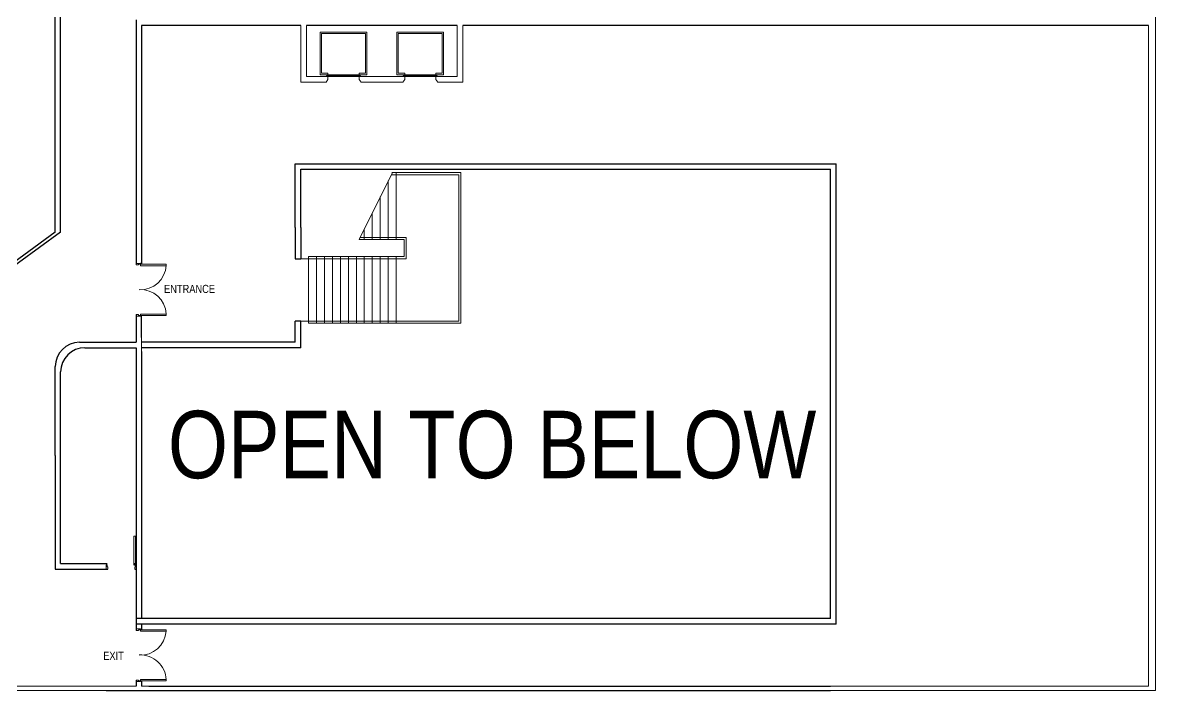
# Model space of a CAD drawing. Header units: inches. Extents: x -2 to 2474, y 1 to 287.
# Drawn here: x 1108.2 to 1175.9, y 135.9 to 175.8 of the extents above; entities that cross this region are included whole.
import ezdxf

# ---------------------------------------------------------------- set-up
doc = ezdxf.new("R2010")
doc.units = ezdxf.units.IN
doc.header["$MEASUREMENT"] = 0
doc.layers.add('PDF_0', color=7, linetype='Continuous')
doc.layers.add('PDF_Text', color=7, linetype='Continuous')
doc.styles.add('PDF Arial Narrow', font='ARIALN.TTF')

msp = doc.modelspace()

# ---------------------------------------------------------------- linework, layer by layer
for p, q in [((1110.11278, 163.23997), (1110.11278, 180.77204)), ((1110.4355, 163.23997), (1110.4355, 180.44932)), ((1114.95362, 175.93119), (1114.95362, 164.21406)), ((1124.79059, 175.59677), (1115.27635, 175.59677)), ((1115.27635, 175.59677), (1115.27635, 163.1062)), ((1134.15434, 175.59677), (1125.14173, 175.59677)), ((1175.48861, 175.59677), (1134.48876, 175.59677)), ((1124.46786, 163.5094), (1124.46786, 167.31887)), ((1124.46786, 167.31887), (1156.79957, 167.31887)), ((1156.79957, 139.81313), (1156.79957, 167.31887)), ((1124.79059, 163.5094), (1124.79059, 166.99615)), ((1124.79059, 166.99615), (1156.47685, 166.99615)), ((1156.47685, 140.13585), (1156.47685, 166.99615)), ((1114.95362, 164.21406), (1114.95362, 161.36826)), ((1110.11278, 163.23997), (1101.07654, 156.6578)), ((1110.4355, 163.23997), (1101.39926, 156.6578)), ((1124.46786, 163.5094), (1124.46786, 161.65374)), ((1124.79059, 163.5094), (1124.79059, 161.65374)), ((1115.27635, 163.1062), (1115.27635, 161.36826)), ((1115.27635, 161.36826), (1115.20444, 161.36826)), ((1124.46786, 161.65374), (1124.79059, 161.65374)), ((1115.27635, 159.79855), (1115.27635, 159.81115)), ((1115.27635, 159.81115), (1115.27635, 159.79855)), ((1114.95362, 158.30832), (1114.95362, 156.95288)), ((1115.27635, 158.22472), (1115.20444, 158.22472)), ((1115.27635, 156.95288), (1115.27635, 158.22472)), ((1124.46786, 156.6578), (1124.46786, 157.92496)), ((1124.79059, 157.92496), (1124.46786, 157.92496)), ((1124.79059, 156.33508), (1124.79059, 157.92496)), ((1111.56503, 156.6578), (1114.95362, 156.6578)), ((1114.95362, 156.95288), (1114.95362, 156.6578)), ((1124.46786, 156.6578), (1115.27635, 156.6578)), ((1111.88776, 156.33508), (1112.69456, 156.33508)), ((1112.69456, 156.33508), (1114.95362, 156.33508)), ((1114.95362, 156.33508), (1114.95362, 147.45034)), ((1124.79059, 156.33508), (1115.27635, 156.33508)), ((1115.27635, 156.10011), (1115.27635, 140.13585)), ((1110.11278, 149.88062), (1110.11278, 155.20555)), ((1110.4355, 143.42616), (1110.4355, 154.88283)), ((1110.11278, 149.88062), (1110.11278, 143.10344)), ((1114.95362, 147.45034), (1114.95362, 146.20152)), ((1114.95362, 146.20152), (1114.95362, 139.43719)), ((1110.11278, 143.10344), (1113.24808, 143.10344)), ((1110.4355, 143.42616), (1113.21587, 143.42616)), ((1113.16448, 143.35425), (1113.21489, 143.35425)), ((1114.81986, 143.42616), (1114.90346, 143.42616)), ((1114.81986, 143.35425), (1114.90346, 143.35425)), ((1114.87002, 143.10344), (1114.95362, 143.10344)), ((1114.87002, 143.10344), (1114.95362, 143.10344)), ((1115.27635, 140.13585), (1114.95362, 140.13585)), ((1115.27635, 139.81313), (1114.95362, 139.81313)), ((1114.95362, 139.57978), (1114.95362, 139.5208)), ((1156.47685, 140.13585), (1115.27635, 140.13585)), ((1156.79957, 139.81313), (1115.27635, 139.81313)), ((1115.27635, 139.81313), (1115.27635, 139.47064)), ((1115.27635, 137.96447), (1115.27635, 137.95041)), ((1115.27635, 137.96369), (1115.27635, 137.95109)), ((1115.27635, 137.95109), (1115.27635, 137.96369)), ((1114.95362, 136.46086), (1114.95362, 136.10181)), ((1114.95362, 136.46086), (1114.95362, 136.37725)), ((1115.27635, 136.4107), (1115.27635, 136.10181)), ((1113.15278, 135.851), (1135.45857, 135.851)), ((1115.71109, 136.10181), (1135.45857, 136.10181)), ((1135.45857, 136.10181), (1156.47685, 136.10181)), ((1135.45857, 135.851), (1156.47685, 135.851))]:
    msp.add_line(p, q)
for centre in [(1111.56503, 155.20555), (1111.88776, 154.88283)]:
    msp.add_arc(centre, 1.45225, 90, 180)
at = {"layer": 'PDF_0', "lineweight": 9}
for points in [[(1175.89493, 135.851), (1175.89493, 238.36735)], [(1126.41252, 172.53683), (1126.41252, 172.36962), (1126.3122, 172.20242), (1124.79059, 172.20242), (1124.79059, 175.59677)], [(1128.3856, 172.53683), (1125.14173, 172.53683), (1125.14173, 175.59677), (1134.15434, 175.59677), (1134.15434, 172.53683)], [(1131.01079, 172.53683), (1131.01079, 172.36962), (1130.89374, 172.20242), (1128.40232, 172.20242), (1128.28527, 172.36962), (1128.28527, 172.53683), (1132.86682, 172.53683), (1134.15434, 172.53683), (1134.15434, 175.59677)], [(1134.48876, 175.59677), (1134.48876, 172.20242), (1132.98387, 172.20242), (1132.86682, 172.36962), (1132.86682, 172.53683)], [(1156.47685, 136.10181), (1175.48861, 136.10181), (1175.48861, 175.59677)], [(1126.41252, 172.65388), (1126.41252, 172.73749), (1126.02794, 172.73749), (1126.02794, 175.11187), (1128.66985, 175.11187), (1128.66985, 172.73749), (1128.28527, 172.73749), (1128.28527, 172.65388)], [(1131.01079, 172.65388), (1131.01079, 172.73749), (1130.62621, 172.73749), (1130.62621, 175.11187), (1133.2514, 175.11187), (1133.2514, 172.73749), (1132.86682, 172.73749), (1132.86682, 172.65388)], [(1124.79059, 157.92496), (1134.23794, 157.92496), (1134.23794, 166.67003), (1130.20818, 166.67003)], [(1130.27507, 166.8038), (1128.28527, 162.80749), (1130.97735, 162.80749), (1130.97735, 161.78751), (1125.25877, 161.78751), (1125.25877, 157.79119), (1134.37171, 157.79119), (1134.37171, 166.8038), (1130.24163, 166.8038)], [(1130.49244, 166.8038), (1130.49244, 162.80749)], [(1130.02425, 166.30217), (1130.02425, 162.80749)], [(1129.53934, 165.34908), (1129.53934, 162.80749)], [(1129.07116, 164.37926), (1129.07116, 162.80749)], [(1128.58625, 163.42616), (1128.58625, 162.80749)], [(1124.79059, 161.65374), (1131.0944, 161.65374), (1131.0944, 162.92453), (1128.35216, 162.92453)], [(1125.74368, 157.79119), (1125.74368, 161.78751)], [(1126.21187, 157.79119), (1126.21187, 161.78751)], [(1126.69678, 157.79119), (1126.69678, 161.78751)], [(1127.16497, 157.79119), (1127.16497, 161.78751)], [(1127.64987, 157.79119), (1127.64987, 161.78751)], [(1128.11806, 157.79119), (1128.11806, 161.78751)], [(1128.58625, 157.79119), (1128.58625, 161.78751)], [(1129.07116, 157.79119), (1129.07116, 161.78751)], [(1129.53934, 157.79119), (1129.53934, 161.78751)], [(1130.02425, 157.79119), (1130.02425, 161.78751)], [(1130.49244, 157.79119), (1130.49244, 161.78751)], [(1115.27635, 156.95288), (1115.27635, 156.10011)], [(1114.95362, 143.35425), (1114.95362, 143.10344)], [(1095.32821, 136.10181), (1114.95362, 136.10181)], [(1095.32821, 135.851), (1113.15278, 135.851)], [(1115.27635, 136.10181), (1115.71109, 136.10181)], [(1156.47685, 135.851), (1175.89493, 135.851)]]:
    msp.add_lwpolyline(points, dxfattribs=at)
for points in [[(1125.94433, 172.65388), (1128.75346, 172.65388), (1128.75346, 175.19547), (1125.94433, 175.19547)], [(1130.5426, 172.65388), (1133.33501, 172.65388), (1133.33501, 175.19547), (1130.5426, 175.19547)], [(1126.32892, 172.65388), (1127.16497, 172.65388), (1128.36888, 172.65388), (1128.36888, 172.62044), (1127.16497, 172.62044), (1126.32892, 172.62044)], [(1127.16497, 172.587), (1128.36888, 172.587), (1128.36888, 172.55356), (1127.16497, 172.55356), (1126.32892, 172.55356), (1126.32892, 172.587)], [(1130.92719, 172.65388), (1131.76324, 172.65388), (1132.95043, 172.65388), (1132.95043, 172.62044), (1131.76324, 172.62044), (1130.92719, 172.62044)], [(1131.76324, 172.587), (1132.95043, 172.587), (1132.95043, 172.55356), (1131.76324, 172.55356), (1130.92719, 172.55356), (1130.92719, 172.587)], [(1115.20444, 161.36826), (1115.20444, 161.3181), (1115.08739, 161.3181), (1115.08739, 161.28466), (1114.95362, 161.28466), (1114.95362, 161.36826)], [(1115.20444, 161.2345), (1115.20444, 161.3181), (1116.74277, 161.3181), (1116.74277, 161.2345)], [(1115.20444, 158.22472), (1115.20444, 158.25816), (1115.08739, 158.25816), (1115.08739, 158.30832), (1114.95362, 158.30832), (1114.95362, 158.22472)], [(1115.20444, 158.34177), (1115.20444, 158.25816), (1116.74277, 158.25816), (1116.74277, 158.34177)], [(1114.81986, 143.35425), (1114.90346, 143.35425), (1114.90346, 145.05979), (1114.81986, 145.05979)], [(1113.16448, 143.35425), (1113.21464, 143.35425), (1113.21464, 143.23721), (1113.24808, 143.23721), (1113.24808, 143.10344), (1113.16448, 143.10344)], [(1114.95362, 143.35425), (1114.90346, 143.35425), (1114.90346, 143.23721), (1114.87002, 143.23721), (1114.87002, 143.10344), (1114.95362, 143.10344)], [(1115.20444, 139.5208), (1115.20444, 139.47064), (1115.08739, 139.47064), (1115.08739, 139.43719), (1114.95362, 139.43719), (1114.95362, 139.5208)], [(1115.20444, 139.38703), (1115.20444, 139.47064), (1116.74277, 139.47064), (1116.74277, 139.38703)], [(1115.20444, 136.37725), (1115.20444, 136.4107), (1115.08739, 136.4107), (1115.08739, 136.46086), (1114.95362, 136.46086), (1114.95362, 136.37725)], [(1115.20444, 136.4943), (1115.20444, 136.4107), (1116.74277, 136.4107), (1116.74277, 136.4943)]]:
    msp.add_lwpolyline(points, close=True, dxfattribs=at)
for centre, radius, start, end in [((1115.19608, 161.3599), 1.56341, 267.8194831, 355.9021698), ((1115.19608, 158.2498), 1.56341, 4.0978302, 92.1805169), ((1115.20371, 139.49129), 1.54259, 267.5063505, 356.1247687), ((1115.20489, 136.42678), 1.53936, 2.5141686, 92.543062)]:
    msp.add_arc(centre, radius, start, end, dxfattribs=at)

# ---------------------------------------------------------------- texts
at = {"layer": 'PDF_Text', "attachment_point": 4, "style": 'PDF Arial Narrow'}
for s, insert, char_height in [('ENTRANCE', (1116.61984, 159.8444), 0.484084), ('OPEN TO BELOW', (1116.84877, 150.51701), 4.0340364), ('EXIT', (1112.98102, 137.91486), 0.484084)]:
    msp.add_mtext(s, dxfattribs=dict(at, insert=insert, char_height=char_height))

doc.saveas('drawing.dxf')
